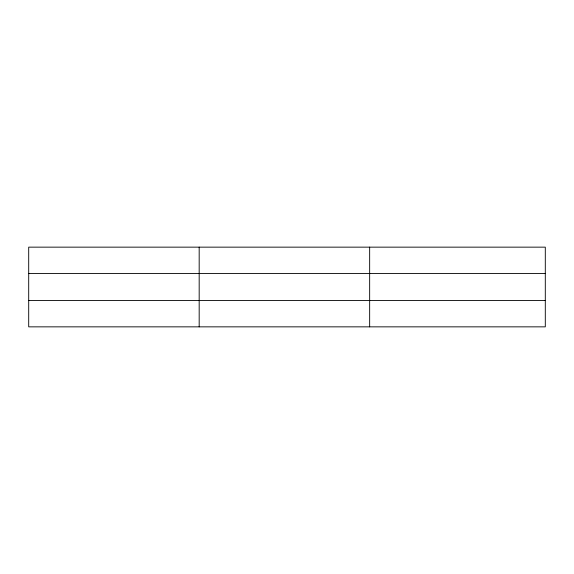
<?xml version="1.0" encoding="UTF-8"?>
<svg xmlns="http://www.w3.org/2000/svg" width="574" height="574" viewBox="0 0 574 574"><rect width="100%" height="100%" fill="white"/><g stroke="black" fill="none" stroke-linecap="round" stroke-linejoin="round"><path stroke-width="0.86" d="M199.178 326.85L199.178 247.15M369.656 326.85L369.656 247.15M545.3 273.454L545.3 247.15L28.7 247.15L28.7 326.85L545.3 326.85L545.3 273.454L28.7 273.454M28.7 300.546L545.3 300.546"/></g></svg>
